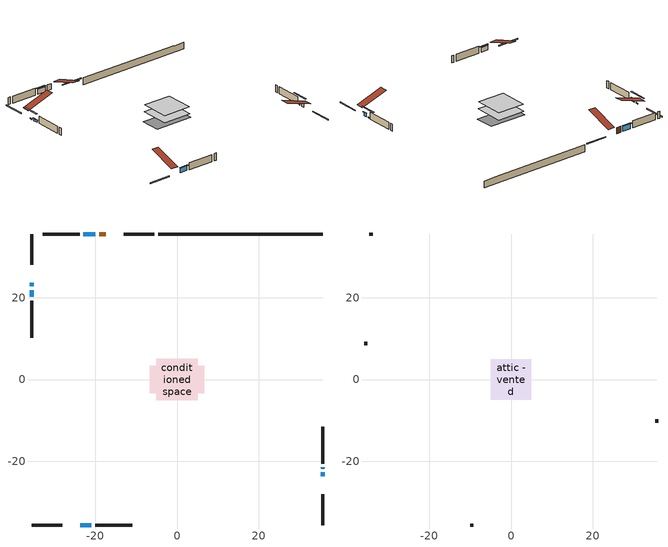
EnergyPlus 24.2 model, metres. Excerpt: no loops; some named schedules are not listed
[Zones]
conditioned space
 floor adiabatic (AdiabaticFloorConstruction): -5.04,-5.04 -5.04,5.04 5.04,5.04 5.04,-5.04 z0.61
 floor foundation (Slab1 construction): -6.71,-3.35 -6.71,3.35 6.71,3.35 6.71,-3.35 z-1.75
 wall outside (RimJoist1 construction): -5.55,35.61 -13.09,35.61 / -35.61,-35.61 -28.07,-35.61 / -35.61,35.61 -35.61,28.07 / 35.61,-35.61 35.61,-28.07 z0.61:0.91
 wall outside (AdiabaticWallConstruction 1): -17.46,35.61 -19.04,35.61 z0.61:2.64
 wall outside (AdiabaticWallConstruction): 35.61,-23.7 35.61,-22.71 z0.61:1.78; -35.61,23.7 -35.61,22.83 / 35.61,-21.79 35.61,-21.49 z0.61:0.96; -19.97,35.61 -22.92,35.61 z0.61:2.37; -23.7,-35.61 -20.95,-35.61 z0.61:2.25; -35.61,21.9 -35.61,20.2 z0.61:1.29
 wall outside (Wall1 construction): -23.85,35.61 -32.91,35.61 / -20.02,-35.61 -10.96,-35.61 / -35.61,19.27 -35.61,10.21 / 35.61,-20.57 35.61,-11.51 z0.61:3.05
 wall foundation (FoundationWall1 construction): -4.62,35.61,-1.75 -4.62,35.61,0.61 31.59,35.61,0.61 31.59,35.61,0.51 35.61,35.61,0.51 35.61,35.61,-1.75
 window (WindowConstruction): 35.61,-23.7 35.61,-22.71 z0.61:1.78
 window (WindowConstruction 5): -35.61,23.7 -35.61,22.83 z0.61:0.95
 window (WindowConstruction 1): -19.97,35.61 -22.92,35.61 z0.61:2.37
 window (WindowConstruction 2): -23.7,-35.61 -20.95,-35.61 z0.61:2.25
 window (WindowConstruction 3): -35.61,21.9 -35.61,20.2 z0.61:1.29
 window (WindowConstruction 4): 35.61,-21.78 35.61,-21.49 z0.61:0.95
 door (Door): -17.47,35.61 -19.04,35.61 z0.61:2.64
 ceiling adiabatic (AdiabaticFloorConstruction): 5.04,-5.04 5.04,5.04 -5.04,5.04 -5.04,-5.04 z0.61
attic - vented
 floor to conditioned space (Floor1 construction Reversed): -4.9,-4.9 -4.9,4.9 4.9,4.9 4.9,-4.9 z3.05
 wall outside (Wall2 construction): -33.84,35.61 -34.69,35.61 / -10.03,-35.61 -9.18,-35.61 / -35.61,9.28 -35.61,8.44 / 35.61,-10.58 35.61,-9.73 z0.61:3.05
 roof outside (Roof1 construction): -16.54,35.61,3.05 -16.54,26.06,6.23 -14.02,26.06,6.23 -14.02,35.61,3.05; -24.63,-35.61,3.05 -24.63,-26.06,6.23 -27.14,-26.06,6.23 -27.14,-35.61,3.05; -35.61,24.63,3.05 -26.06,24.63,6.23 -26.06,27.14,6.23 -35.61,27.14,3.05; 35.61,-24.63,3.05 26.06,-24.63,6.23 26.06,-27.14,6.23 35.61,-27.14,3.05
shading: 35.61,-22.51 35.61,-23.9 36.03,-23.9 36.03,-22.51 z1.98; -35.61,20.13 -35.61,26.4 -36.03,26.4 -36.03,20.13 z3.65; -23.12,35.61 -19.77,35.61 -19.77,36.03 -23.12,36.03 z2.57; -20.75,-35.61 -23.9,-35.61 -23.9,-36.03 -20.75,-36.03 z2.45; -35.61,20 -35.61,22.1 -36.03,22.1 -36.03,20 z1.49; 35.61,-18.79 35.61,-24.48 36.03,-24.48 36.03,-18.79 z3.65
[Building]
Building 1: Terrain=Suburbs
[Site:Location]
Winnipeg Intl AP_MB: Latitude {deg}=49.91; Longitude {deg}=-97.24; Time Zone {hr}=-6; Elevation {m}=239; Keep Site Location Information=Yes
[Site:GroundTemperature:Shallow]
-2.46526, -5.11642, -5.32873, -4.07063, 0.979979, 6.00706, 10.3653, 13.1261, 13.3606, 11.1152, 6.8681, 1.99523
[Site:WaterMainsTemperature]
Calculation Method=Schedule; Temperature Schedule=mains temperature schedule
[Material] Roughness=Rough; Thermal Absorptance=0.9
Name | Thickness {m} | Conductivity {W/m-K} | Density {kg/m3} | Specific Heat {J/kg-K} | Solar Absorptance | Visible Absorptance
asphalt or fiberglass shingles | 0.00635 | 0.162714 | 1121.4 | 1465.45 | 0.84 | 0.84
ceiling loosefill ins | 0.0846667 | 0.0480833 | 16.02 | 1046.75 | 0.7 | 0.7
ceiling stud and cavity | 0.1397 | 0.0991714 | 65.682 | 1177.47 | 0.7 | 0.7
concrete 4.0 in. | 0.1016 | 1.803125 | 2242.8 | 837.4 | 0.7 | 0.7
concrete 8.0 in. | 0.2032 | 1.803125 | 2242.8 | 837.4 | 0.7 | 0.7
door material | 0.04445 | 0.053851 | 512.64 | 1214.23 | 0.7 | 0.7
exterior vertical ins | 0.0457286 | 0.029427 | 32.04 | 1214.23 | 0.7 | 0.7
floor covering | 0.0127 | 0.0433444 | 54.468 | 1339.84 | 0.6 | 0.6
floor rigid ins; wall rigid ins | 0.512978 | 0.029427 | 32.04 | 1214.23 | 0.7 | 0.7
floor stud and cavity | 0.1397 | 1.75129 | 37.0049 | 1207.88 | 0.7 | 0.7
furniture material conditioned space 1 | 0.1524 | 0.115458 | 640.8 | 1214.23 | 0.6 | 0.6
gypsum board | 0.0127 | 0.160291 | 801 | 837.4 | 0.6 | 0.6
gypsum board 1 | 0.0127 | 0.160291 | 801 | 837.4 | 0.7 | 0.7
osb sheathing 0.5 in. | 0.0127 | 0.115458 | 512.64 | 1214.23 | 0.7 | 0.7
osb sheathing 0.75 in. | 0.01905 | 0.115458 | 512.64 | 1214.23 | 0.7 | 0.7
osb sheathing 2.0 in. | 0.0508 | 0.115458 | 512.64 | 1214.23 | 0.7 | 0.7
rim joist rigid ins | 0.051816 | 0.029427 | 32.04 | 1214.23 | 0.7 | 0.7
rim joist stud and cavity | 0.0508 | 0.0402607 | 125.044 | 1163.47 | 0.6 | 0.6
wall stud and cavity | 0.1397 | 0.0933394 | 139.0536 | 1170.24 | 0.7 | 0.7
wall stud and cavity 1 | 0.0889 | 6.1454 | 50.32683 | 1063.81 | 0.6 | 0.6
wall stud and cavity 2 | 0.0889 | 0.380278 | 52.3479 | 1209.89 | 0.7 | 0.7
wall stud and cavity 3 | 0.0889 | 0.391764 | 83.0341 | 1211.67 | 0.7 | 0.7
wood siding | 0.0254 | 0.102417 | 544.68 | 1172.36 | 0.4 | 0.4
wood siding 1 | 0.00254 | 0.102417 | 544.68 | 1172.36 | 0.4 | 0.4
wood siding 2; wood siding 3; wood siding 4 | 0.0254 | 0.102417 | 544.68 | 1172.36 | 0.7 | 0.7
[WindowMaterial:SimpleGlazingSystem]
Name | U-Factor {W/m2-K} | Solar Heat Gain Coefficient
WindowMaterial | 2.78279 | 0.61
WindowMaterial 1 | 2.73339 | 0.64
WindowMaterial 2 | 2.74134 | 0.64
WindowMaterial 3 | 2.8742 | 0.54
WindowMaterial 4 | 3.24952 | 0.43
WindowMaterial 5 | 3.26144 | 0.43
[Construction]
AdiabaticFloorConstruction: floor stud and cavity, floor rigid ins, osb sheathing 0.75 in., floor covering
AdiabaticWallConstruction: wood siding 3, wall rigid ins, wall stud and cavity 2, gypsum board
AdiabaticWallConstruction 1: wood siding 4, wall rigid ins, wall stud and cavity 2, gypsum board
Door: door material
Floor1 construction Reversed: gypsum board, ceiling stud and cavity, ceiling loosefill ins
FoundationWall1 construction: concrete 8.0 in., gypsum board 1
furniture construction conditioned space 1: furniture material conditioned space 1
PartitionWallConstruction: gypsum board, wall stud and cavity 3, gypsum board
RimJoist1 construction: wood siding 2, rim joist rigid ins, osb sheathing 2.0 in., rim joist stud and cavity
Roof1 construction: asphalt or fiberglass shingles
Slab1 construction: concrete 4.0 in.
Wall1 construction: wood siding, osb sheathing 0.5 in., wall stud and cavity, gypsum board
Wall2 construction: wood siding 1, wall stud and cavity 1
WindowConstruction: WindowMaterial
WindowConstruction 1: WindowMaterial 1
WindowConstruction 2: WindowMaterial 2
WindowConstruction 3: WindowMaterial 3
WindowConstruction 4: WindowMaterial 4
WindowConstruction 5: WindowMaterial 5
[Zone] Multiplier=1; Part of Total Floor Area=Yes
Name | Volume {m3}
attic - vented | 49.6904
conditioned space | 478.8
[Space]
Name | Zone | Volume {m3}
attic - vented 1 | attic - vented | 49.6904
conditioned space 1 | conditioned space | 478.8
[ZoneInfiltration:EffectiveLeakageArea]
infil attic - vented 1: Zone or Space=attic - vented 1; Schedule=Always On Discrete; Effective Air Leakage Area {cm2}=3205; Stack Coefficient=0.000390941; Wind Coefficient=1.33591e-05
[ZoneMixing]
whole house fan mix: Zone or Space=attic - vented; Schedule=Always On Continuous; Design Flow Rate Calculation Method=Flow/Zone; Design Flow Rate {m3/s}=0; Source Zone or Space=conditioned space
[SurfaceProperty:ExposedFoundationPerimeter]
Slab1: Exposed Perimeter Calculation Method=TotalExposedPerimeter; Total Exposed Perimeter {m}=40.233
[InternalMass] Zone or ZoneList=conditioned space; Space or SpaceList=conditioned space 1
Name | Construction | Surface Area {m2}
furniture mass conditioned space 1 | furniture construction conditioned space 1 | 76.6079
partition wall mass | PartitionWallConstruction | 191.52
[Lights]
interior lighting: Zone or ZoneList or Space or SpaceList=conditioned space 1; Schedule=interior lighting schedule; Design Level Calculation Method=LightingLevel; Lighting Level {W}=343.2; Return Air Fraction=0; Fraction Radiant=0.6; Fraction Visible=0.2; Fraction Replaceable=1
[People]
occupants: Zone or ZoneList or Space or SpaceList=conditioned space 1; Number of People Schedule=occupants schedule; Number of People Calculation Method=People; Number of People=3; Fraction Radiant=0.314171; Sensible Heat Fraction=0.56303; Activity Level Schedule=occupants activity schedule; Carbon Dioxide Generation Rate {m3/s-W}=0; Enable ASHRAE 55 Comfort Warnings=No; Mean Radiant Temperature Calculation Type=EnclosureAveraged
[ElectricEquipment] Zone or ZoneList or Space or SpaceList=conditioned space 1; Design Level Calculation Method=EquipmentLevel
Name | Schedule | Design Level {W} | Fraction Latent | Fraction Radiant | Fraction Lost
clothes dryer | clothes dryer schedule | 140.772 | 0.015 | 0.081 | 0.85
clothes washer | clothes washer schedule | 32.1985 | 0.03 | 0.162 | 0.7
cooking range | cooking range schedule | 215.147 | 0.08 | 0.432 | 0.2
dishwasher | dishwasher schedule | 66.8632 | 0.3 | 0.18 | 0.4
fridge | fridge schedule | 72.9452 | 0 | 0.6 | 0
mech vent house fan | mech vent house fan schedule | 11.8 | 0 | 0 | 1
mech vent house fan cfis | mech vent house fan cfis schedule | 0 | 0 | 0 | 0
misc plug loads | misc plug loads schedule | 494.7 | 0.045 | 0.513 | 0.1
whole house fan | Always On Discrete | 0 | 0 | 0 | 1
[OtherEquipment] Zone or ZoneList or Space or SpaceList=conditioned space 1; Design Level Calculation Method=EquipmentLevel
Name | Fuel Type | Schedule | Design Level {W} | Fraction Latent | Fraction Radiant | Fraction Lost
clothes dryer 1 | Electricity | clothes dryer schedule | 0 | 0.015 | 0.081 | 0.85
cooking range 1 | Electricity | cooking range schedule | 0 | 0.08 | 0.432 | 0.2
general water use latent | None | general water use schedule | 62.594 | 1 | 0 | 0
general water use sensible | None | general water use schedule | -61.6891 | 0 | 0.6 | 0
mech vent house fan latent load | None | Always On Discrete | 0 | 1 | 0 | 0
mech vent house fan sensible load | None | Always On Discrete | 0 | 0 | 0 | 0
water heater energy adjustment1 | Electricity | Always On Discrete | 0.01 | 0 | 0 | 1
[ZoneInfiltration:DesignFlowRate] Zone or ZoneList or Space or SpaceList=conditioned space 1; Schedule=Always On Discrete; Design Flow Rate Calculation Method=Flow/Zone; Design Flow Rate {m3/s}=0
infil flow; natural vent flow; whole house fan flow
[AvailabilityManager:Scheduled]
central ac and furnace airloop Availability Manager: Schedule=Always On Discrete
[Foundation:Kiva]
Foundation Kiva 1: Initial Indoor Air Temperature {C}=21; Wall Height Above Grade {m}=0.609996; Wall Depth Below Slab {m}=0.2032; Custom Block Material Name 1=exterior vertical ins; Custom Block Depth 1 {m}=2.36001; Custom Block X Position 1 {m}=0.2159; Custom Block Z Position 1 {m}=0
[Foundation:Kiva:Settings]
Soil Conductivity {W/m-K}=0.849921; Soil Density {kg/m3}=1842.3; Soil Specific Heat {J/kg-K}=418.7; Ground Solar Absorptivity=0.9; Ground Thermal Absorptivity=0.9; Ground Surface Roughness {m}=0.03; Far-Field Width {m}=40; Deep-Ground Boundary Condition=ZeroFlux; Deep-Ground Depth {m}=40; Minimum Cell Dimension {m}=0.2; Maximum Cell Growth Coefficient=3; Simulation Timestep=Timestep
[Exterior:Lights]
exterior lighting: Schedule=exterior lighting schedule; Design Level {W}=75.6
[EnergyManagementSystem:GlobalVariable]
central_ac_and_furnace_airloop_Fan_RTF
infil_program_Qfan
infil_program_Qinf
natural_vent_program_Qnv
natural_vent_program_Qwhf
[EnergyManagementSystem:Sensor]
Name | Output:Variable or Output:Meter Index Key | Output:Variable or Output:Meter
airflow_gain | infil flow | Infiltration Sensible Heat Gain Energy
airflow_gain_1 | natural vent flow | Infiltration Sensible Heat Gain Energy
airflow_gain_2 | whole house fan flow | Infiltration Sensible Heat Gain Energy
airflow_loss | infil flow | Infiltration Sensible Heat Loss Energy
airflow_loss_1 | natural vent flow | Infiltration Sensible Heat Loss Energy
airflow_loss_2 | whole house fan flow | Infiltration Sensible Heat Loss Energy
clg_load_cond |  | Cooling:EnergyTransfer:Zone:CONDITIONED SPACE
clg_sp_s; clg_sp_s_1 | cooling setpoint | Schedule Value
clothes_dryer_exhaust_0_sch_s | clothes dryer exhaust 0 schedule | Schedule Value
cool_season | cooling season schedule | Schedule Value
htg_load_cond |  | Heating:EnergyTransfer:Zone:CONDITIONED SPACE
htg_sp_s; htg_sp_s_1 | heating setpoint | Schedule Value
ig_ee_conv | clothes dryer | Electric Equipment Convective Heating Energy
ig_ee_conv_2 | cooking range | Electric Equipment Convective Heating Energy
ig_ee_conv_4 | fridge | Electric Equipment Convective Heating Energy
ig_ee_conv_5 | misc plug loads | Electric Equipment Convective Heating Energy
ig_ee_conv_6 | whole house fan | Electric Equipment Convective Heating Energy
ig_ee_rad | clothes dryer | Electric Equipment Radiant Heating Energy
ig_ee_rad_2 | cooking range | Electric Equipment Radiant Heating Energy
ig_ee_rad_4 | fridge | Electric Equipment Radiant Heating Energy
ig_ee_rad_5 | misc plug loads | Electric Equipment Radiant Heating Energy
ig_ee_rad_6 | whole house fan | Electric Equipment Radiant Heating Energy
ig_lgt_conv | interior lighting | Lights Convective Heating Energy
ig_lgt_rad | interior lighting | Lights Radiant Heating Energy
ig_lgt_vis | interior lighting | Lights Visible Radiation Heating Energy
ig_oe_conv | clothes dryer 1 | Other Equipment Convective Heating Energy
ig_oe_conv_1 | cooking range 1 | Other Equipment Convective Heating Energy
ig_oe_conv_2 | general water use latent | Other Equipment Convective Heating Energy
ig_oe_conv_3 | general water use sensible | Other Equipment Convective Heating Energy
ig_oe_conv_4 | water heater energy adjustment1 | Other Equipment Convective Heating Energy
ig_oe_rad | clothes dryer 1 | Other Equipment Radiant Heating Energy
ig_oe_rad_1 | cooking range 1 | Other Equipment Radiant Heating Energy
ig_oe_rad_2 | general water use latent | Other Equipment Radiant Heating Energy
ig_oe_rad_3 | general water use sensible | Other Equipment Radiant Heating Energy
ig_oe_rad_4 | water heater energy adjustment1 | Other Equipment Radiant Heating Energy
ig_ppl_conv | occupants | People Convective Heating Energy
ig_ppl_rad | occupants | People Radiant Heating Energy
im_conv | furniture mass conditioned space 1 | Surface Inside Face Convection Heat Gain Energy
im_conv_1 | partition wall mass | Surface Inside Face Convection Heat Gain Energy
im_ig | furniture mass conditioned space 1 | Surface Inside Face Internal Gains Radiation Heat Gain Energy
im_ig_1 | partition wall mass | Surface Inside Face Internal Gains Radiation Heat Gain Energy
im_lgt | furniture mass conditioned space 1 | Surface Inside Face Lights Radiation Heat Gain Energy
im_lgt_1 | partition wall mass | Surface Inside Face Lights Radiation Heat Gain Energy
im_sol | furniture mass conditioned space 1 | Surface Inside Face Solar Radiation Heat Gain Energy
im_sol_1 | partition wall mass | Surface Inside Face Solar Radiation Heat Gain Energy
im_surf | furniture mass conditioned space 1 | Surface Inside Face Net Surface Thermal Radiation Heat Gain Energy
im_surf_1 | partition wall mass | Surface Inside Face Net Surface Thermal Radiation Heat Gain Energy
mv_conv | mech vent house fan | Electric Equipment Convective Heating Energy
mv_conv_1 | mech vent house fan cfis | Electric Equipment Convective Heating Energy
mv_conv_2 | mech vent house fan latent load | Other Equipment Convective Heating Energy
mv_conv_3 | mech vent house fan sensible load | Other Equipment Convective Heating Energy
mv_rad | mech vent house fan | Electric Equipment Radiant Heating Energy
mv_rad_1 | mech vent house fan cfis | Electric Equipment Radiant Heating Energy
mv_rad_2 | mech vent house fan latent load | Other Equipment Radiant Heating Energy
mv_rad_3 | mech vent house fan sensible load | Other Equipment Radiant Heating Energy
natural_vent_s | natural vent schedule | Schedule Value
out_pb_s |  | Site Outdoor Air Barometric Pressure
out_wt_s |  | Site Outdoor Air Humidity Ratio
site_vw_s |  | Site Wind Speed
ss_back_out | Window1 | Surface Window Shortwave from Zone Back Out Window Heat Transfer Rate
ss_back_out_1 | Window10 | Surface Window Shortwave from Zone Back Out Window Heat Transfer Rate
ss_back_out_2 | Window2 | Surface Window Shortwave from Zone Back Out Window Heat Transfer Rate
ss_back_out_3 | Window4 | Surface Window Shortwave from Zone Back Out Window Heat Transfer Rate
ss_back_out_4 | Window6 | Surface Window Shortwave from Zone Back Out Window Heat Transfer Rate
ss_back_out_5 | Window9 | Surface Window Shortwave from Zone Back Out Window Heat Transfer Rate
ss_conv | Door1 | Surface Inside Face Convection Heat Gain Energy
ss_conv_1 | Window1 | Surface Inside Face Convection Heat Gain Energy
ss_conv_2 | Window10 | Surface Inside Face Convection Heat Gain Energy
ss_conv_3 | Window2 | Surface Inside Face Convection Heat Gain Energy
ss_conv_4 | Window4 | Surface Inside Face Convection Heat Gain Energy
ss_conv_5 | Window6 | Surface Inside Face Convection Heat Gain Energy
ss_conv_6 | Window9 | Surface Inside Face Convection Heat Gain Energy
ss_ig | Door1 | Surface Inside Face Internal Gains Radiation Heat Gain Energy
ss_ig_1 | Window1 | Surface Inside Face Internal Gains Radiation Heat Gain Energy
ss_ig_2 | Window10 | Surface Inside Face Internal Gains Radiation Heat Gain Energy
ss_ig_3 | Window2 | Surface Inside Face Internal Gains Radiation Heat Gain Energy
ss_ig_4 | Window4 | Surface Inside Face Internal Gains Radiation Heat Gain Energy
ss_ig_5 | Window6 | Surface Inside Face Internal Gains Radiation Heat Gain Energy
ss_ig_6 | Window9 | Surface Inside Face Internal Gains Radiation Heat Gain Energy
ss_lgt | Door1 | Surface Inside Face Lights Radiation Heat Gain Energy
ss_sol | Door1 | Surface Inside Face Solar Radiation Heat Gain Energy
ss_surf | Door1 | Surface Inside Face Net Surface Thermal Radiation Heat Gain Energy
ss_surf_1 | Window1 | Surface Inside Face Net Surface Thermal Radiation Heat Gain Energy
ss_surf_2 | Window10 | Surface Inside Face Net Surface Thermal Radiation Heat Gain Energy
ss_surf_3 | Window2 | Surface Inside Face Net Surface Thermal Radiation Heat Gain Energy
ss_surf_4 | Window4 | Surface Inside Face Net Surface Thermal Radiation Heat Gain Energy
ss_surf_5 | Window6 | Surface Inside Face Net Surface Thermal Radiation Heat Gain Energy
ss_surf_6 | Window9 | Surface Inside Face Net Surface Thermal Radiation Heat Gain Energy
ss_trans_in | Window1 | Surface Window Transmitted Solar Radiation Rate
ss_trans_in_1 | Window10 | Surface Window Transmitted Solar Radiation Rate
ss_trans_in_2 | Window2 | Surface Window Transmitted Solar Radiation Rate
ss_trans_in_3 | Window4 | Surface Window Transmitted Solar Radiation Rate
ss_trans_in_4 | Window6 | Surface Window Transmitted Solar Radiation Rate
ss_trans_in_5 | Window9 | Surface Window Transmitted Solar Radiation Rate
ss_trans_out | Window1 | Surface Inside Face Initial Transmitted Diffuse Transmitted Out Window Solar Radiation Rate
ss_trans_out_1 | Window10 | Surface Inside Face Initial Transmitted Diffuse Transmitted Out Window Solar Radiation Rate
ss_trans_out_2 | Window2 | Surface Inside Face Initial Transmitted Diffuse Transmitted Out Window Solar Radiation Rate
ss_trans_out_3 | Window4 | Surface Inside Face Initial Transmitted Diffuse Transmitted Out Window Solar Radiation Rate
ss_trans_out_4 | Window6 | Surface Inside Face Initial Transmitted Diffuse Transmitted Out Window Solar Radiation Rate
ss_trans_out_5 | Window9 | Surface Inside Face Initial Transmitted Diffuse Transmitted Out Window Solar Radiation Rate
s_conv | Floor1 | Surface Inside Face Convection Heat Gain Energy
s_conv_1 | FoundationWall1 | Surface Inside Face Convection Heat Gain Energy
s_conv_10 | Wall1:180 | Surface Inside Face Convection Heat Gain Energy
s_conv_11 | Wall1:270 | Surface Inside Face Convection Heat Gain Energy
s_conv_12 | Wall1:90 | Surface Inside Face Convection Heat Gain Energy
s_conv_2 | inferred conditioned ceiling | Surface Inside Face Convection Heat Gain Energy
s_conv_3 | inferred conditioned floor | Surface Inside Face Convection Heat Gain Energy
s_conv_4 | RimJoist1:0 | Surface Inside Face Convection Heat Gain Energy
s_conv_5 | RimJoist1:180 | Surface Inside Face Convection Heat Gain Energy
s_conv_6 | RimJoist1:270 | Surface Inside Face Convection Heat Gain Energy
s_conv_7 | RimJoist1:90 | Surface Inside Face Convection Heat Gain Energy
s_conv_8 | Slab1 | Surface Inside Face Convection Heat Gain Energy
s_conv_9 | Wall1:0 | Surface Inside Face Convection Heat Gain Energy
s_ig | Floor1 | Surface Inside Face Internal Gains Radiation Heat Gain Energy
s_ig_1 | FoundationWall1 | Surface Inside Face Internal Gains Radiation Heat Gain Energy
s_ig_10 | Wall1:180 | Surface Inside Face Internal Gains Radiation Heat Gain Energy
s_ig_11 | Wall1:270 | Surface Inside Face Internal Gains Radiation Heat Gain Energy
s_ig_12 | Wall1:90 | Surface Inside Face Internal Gains Radiation Heat Gain Energy
s_ig_2 | inferred conditioned ceiling | Surface Inside Face Internal Gains Radiation Heat Gain Energy
s_ig_3 | inferred conditioned floor | Surface Inside Face Internal Gains Radiation Heat Gain Energy
s_ig_4 | RimJoist1:0 | Surface Inside Face Internal Gains Radiation Heat Gain Energy
s_ig_5 | RimJoist1:180 | Surface Inside Face Internal Gains Radiation Heat Gain Energy
s_ig_6 | RimJoist1:270 | Surface Inside Face Internal Gains Radiation Heat Gain Energy
s_ig_7 | RimJoist1:90 | Surface Inside Face Internal Gains Radiation Heat Gain Energy
s_ig_8 | Slab1 | Surface Inside Face Internal Gains Radiation Heat Gain Energy
s_ig_9 | Wall1:0 | Surface Inside Face Internal Gains Radiation Heat Gain Energy
s_lgt | Floor1 | Surface Inside Face Lights Radiation Heat Gain Energy
s_lgt_1 | FoundationWall1 | Surface Inside Face Lights Radiation Heat Gain Energy
s_lgt_10 | Wall1:180 | Surface Inside Face Lights Radiation Heat Gain Energy
s_lgt_11 | Wall1:270 | Surface Inside Face Lights Radiation Heat Gain Energy
s_lgt_12 | Wall1:90 | Surface Inside Face Lights Radiation Heat Gain Energy
s_lgt_2 | inferred conditioned ceiling | Surface Inside Face Lights Radiation Heat Gain Energy
s_lgt_3 | inferred conditioned floor | Surface Inside Face Lights Radiation Heat Gain Energy
s_lgt_4 | RimJoist1:0 | Surface Inside Face Lights Radiation Heat Gain Energy
s_lgt_5 | RimJoist1:180 | Surface Inside Face Lights Radiation Heat Gain Energy
s_lgt_6 | RimJoist1:270 | Surface Inside Face Lights Radiation Heat Gain Energy
s_lgt_7 | RimJoist1:90 | Surface Inside Face Lights Radiation Heat Gain Energy
s_lgt_8 | Slab1 | Surface Inside Face Lights Radiation Heat Gain Energy
s_lgt_9 | Wall1:0 | Surface Inside Face Lights Radiation Heat Gain Energy
s_sol | Floor1 | Surface Inside Face Solar Radiation Heat Gain Energy
s_sol_1 | FoundationWall1 | Surface Inside Face Solar Radiation Heat Gain Energy
s_sol_10 | Wall1:180 | Surface Inside Face Solar Radiation Heat Gain Energy
s_sol_11 | Wall1:270 | Surface Inside Face Solar Radiation Heat Gain Energy
s_sol_12 | Wall1:90 | Surface Inside Face Solar Radiation Heat Gain Energy
s_sol_2 | inferred conditioned ceiling | Surface Inside Face Solar Radiation Heat Gain Energy
s_sol_3 | inferred conditioned floor | Surface Inside Face Solar Radiation Heat Gain Energy
s_sol_4 | RimJoist1:0 | Surface Inside Face Solar Radiation Heat Gain Energy
s_sol_5 | RimJoist1:180 | Surface Inside Face Solar Radiation Heat Gain Energy
s_sol_6 | RimJoist1:270 | Surface Inside Face Solar Radiation Heat Gain Energy
s_sol_7 | RimJoist1:90 | Surface Inside Face Solar Radiation Heat Gain Energy
s_sol_8 | Slab1 | Surface Inside Face Solar Radiation Heat Gain Energy
s_sol_9 | Wall1:0 | Surface Inside Face Solar Radiation Heat Gain Energy
s_surf | Floor1 | Surface Inside Face Net Surface Thermal Radiation Heat Gain Energy
s_surf_1 | FoundationWall1 | Surface Inside Face Net Surface Thermal Radiation Heat Gain Energy
s_surf_10 | Wall1:180 | Surface Inside Face Net Surface Thermal Radiation Heat Gain Energy
s_surf_11 | Wall1:270 | Surface Inside Face Net Surface Thermal Radiation Heat Gain Energy
s_surf_12 | Wall1:90 | Surface Inside Face Net Surface Thermal Radiation Heat Gain Energy
s_surf_2 | inferred conditioned ceiling | Surface Inside Face Net Surface Thermal Radiation Heat Gain Energy
s_surf_3 | inferred conditioned floor | Surface Inside Face Net Surface Thermal Radiation Heat Gain Energy
s_surf_4 | RimJoist1:0 | Surface Inside Face Net Surface Thermal Radiation Heat Gain Energy
s_surf_5 | RimJoist1:180 | Surface Inside Face Net Surface Thermal Radiation Heat Gain Energy
s_surf_6 | RimJoist1:270 | Surface Inside Face Net Surface Thermal Radiation Heat Gain Energy
s_surf_7 | RimJoist1:90 | Surface Inside Face Net Surface Thermal Radiation Heat Gain Energy
s_surf_8 | Slab1 | Surface Inside Face Net Surface Thermal Radiation Heat Gain Energy
s_surf_9 | Wall1:0 | Surface Inside Face Net Surface Thermal Radiation Heat Gain Energy
[EnergyManagementSystem:Actuator]
Name | Actuated Component Unique | Actuated Component Type | Actuated Component Control Type
fridge_schedule_act | fridge schedule | Schedule:Constant | Schedule Value
infil_flow_act | infil flow | Zone Infiltration | Air Exchange Flow Rate
mech_vent_house_fan_cfis_act | mech vent house fan cfis | ElectricEquipment | Electricity Rate
mech_vent_house_fan_latent_load_act | mech vent house fan latent load | OtherEquipment | Power Level
mech_vent_house_fan_sensible_load_act | mech vent house fan sensible load | OtherEquipment | Power Level
natural_vent_flow_act | natural vent flow | Zone Infiltration | Air Exchange Flow Rate
water_heater_ec_adj_act | water heater energy adjustment1 | OtherEquipment | Power Level
whole_house_fan_act | whole house fan | ElectricEquipment | Electricity Rate
whole_house_fan_flow_act | whole house fan flow | Zone Infiltration | Air Exchange Flow Rate
whole_house_fan_mix_act | whole house fan mix | ZoneMixing | Air Exchange Flow Rate
